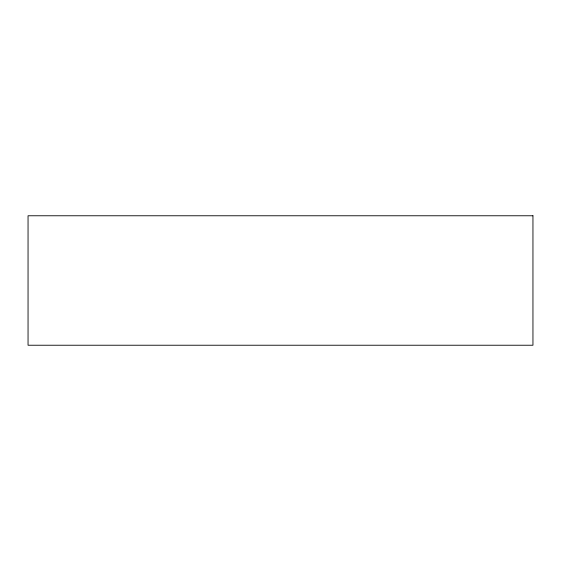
<?xml version="1.0" encoding="UTF-8"?>
<svg xmlns="http://www.w3.org/2000/svg" width="561" height="561" viewBox="0 0 561 561"><rect width="100%" height="100%" fill="white"/><g stroke="black" fill="none" stroke-linecap="round" stroke-linejoin="round"><path stroke-width="0.84" d="M532.95 215.768L28.05 215.768L28.05 345.232L532.95 345.232L532.95 215.768"/></g></svg>
